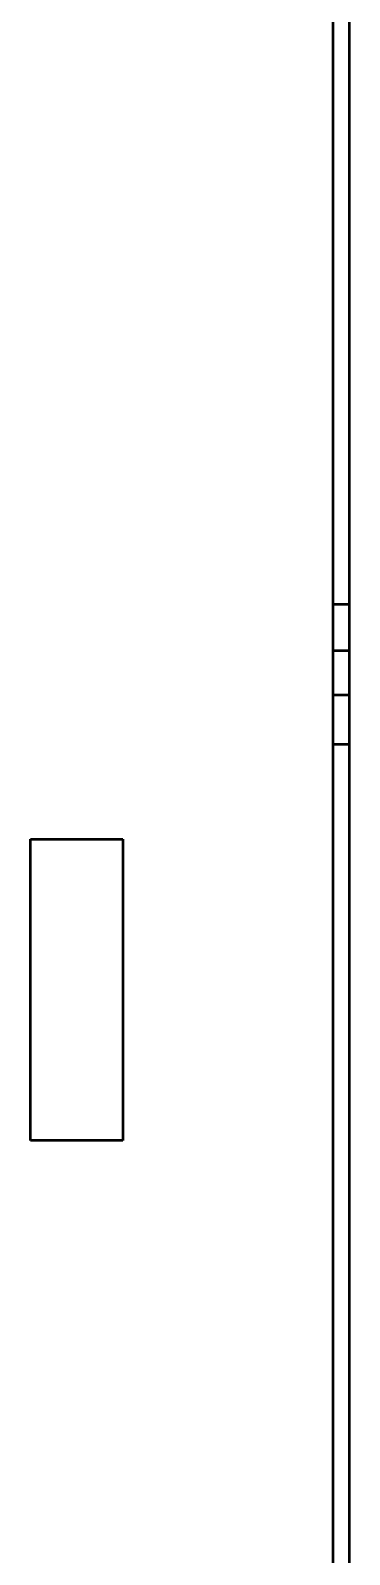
# Model space of a CAD drawing. Header units: millimetres. Extents: x 0 to 110, y -13 to 160.
# Drawn here: x 46.15 to 55.2, y 73.4 to 116.7 of the extents above; entities that cross this region are included whole.
import ezdxf

# ---------------------------------------------------------------- set-up
doc = ezdxf.new("R2010")
doc.units = ezdxf.units.MM
doc.layers.add('Visible (ANSI)', color=7, linetype='Continuous', lineweight=50)

msp = doc.modelspace()

# ---------------------------------------------------------------- linework, layer by layer
at = {"layer": 'Visible (ANSI)'}
for p, q in [((54.721, 159.7), (54.721, 6.503)), ((55.196, 6.503), (55.196, 159.7)), ((55.196, 100.393), (54.721, 100.393)), ((54.721, 99.086), (55.196, 99.086)), ((55.196, 97.817), (54.721, 97.817)), ((54.721, 96.426), (55.196, 96.426)), ((46.152, 85.163), (46.152, 93.729)), ((46.152, 93.729), (48.769, 93.729)), ((48.769, 93.729), (48.769, 85.163)), ((48.769, 85.163), (46.152, 85.163))]:
    msp.add_line(p, q, dxfattribs=at)

doc.saveas('drawing.dxf')
